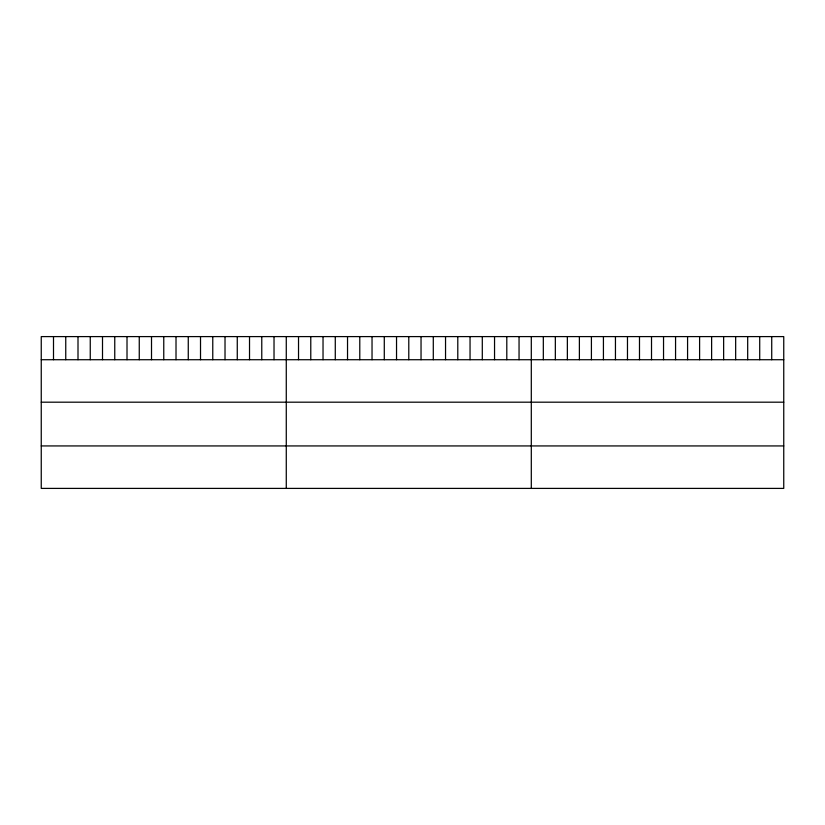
<?xml version="1.0" encoding="UTF-8"?>
<svg xmlns="http://www.w3.org/2000/svg" width="825" height="825" viewBox="0 0 825 825"><rect width="100%" height="100%" fill="white"/><g stroke="black" fill="none" stroke-linecap="round" stroke-linejoin="round"><path stroke-width="1.24" d="M783.75 359.721L783.75 488.4L41.25 488.4L41.25 336.6L783.75 336.6L783.75 359.721L41.25 359.721M41.25 402.188L783.75 402.188M41.25 445.933L783.75 445.933M771.726 336.6L771.726 359.721M759.712 336.6L759.712 359.721M747.687 336.6L747.687 359.721M735.663 336.6L735.663 359.721M723.638 336.6L723.638 359.721M711.624 336.6L711.624 359.721M699.6 336.6L699.6 359.721M687.576 336.6L687.576 359.721M675.562 336.6L675.562 359.721M663.537 336.6L663.537 359.721M651.513 336.6L651.513 359.721M639.488 336.6L639.488 359.721M627.474 336.6L627.474 359.721M615.45 336.6L615.45 359.721M603.426 336.6L603.426 359.721M591.412 336.6L591.412 359.721M579.387 336.6L579.387 359.721M567.363 336.6L567.363 359.721M555.338 336.6L555.338 359.721M543.324 336.6L543.324 359.721M531.3 336.6L531.3 488.4M519.049 336.6L519.049 359.721M506.798 336.6L506.798 359.721M494.546 336.6L494.546 359.721M482.295 336.6L482.295 359.721M470.044 336.6L470.044 359.721M457.793 336.6L457.793 359.721M445.541 336.6L445.541 359.721M433.29 336.6L433.29 359.721M421.039 336.6L421.039 359.721M408.787 336.6L408.787 359.721M396.536 336.6L396.536 359.721M384.285 336.6L384.285 359.721M372.034 336.6L372.034 359.721M359.782 336.6L359.782 359.721M347.531 336.6L347.531 359.721M335.28 336.6L335.28 359.721M323.029 336.6L323.029 359.721M310.778 336.6L310.778 359.721M298.526 336.6L298.526 359.721M286.275 336.6L286.275 488.4M274.024 336.6L274.024 359.721M261.772 336.6L261.772 359.721M249.521 336.6L249.521 359.721M237.27 336.6L237.27 359.721M225.019 336.6L225.019 359.721M212.767 336.6L212.767 359.721M200.516 336.6L200.516 359.721M188.265 336.6L188.265 359.721M176.014 336.6L176.014 359.721M163.763 336.6L163.763 359.721M151.511 336.6L151.511 359.721M139.26 336.6L139.26 359.721M127.009 336.6L127.009 359.721M114.758 336.6L114.758 359.721M102.506 336.6L102.506 359.721M90.255 336.6L90.255 359.721M78.004 336.6L78.004 359.721M65.752 336.6L65.752 359.721M53.501 336.6L53.501 359.721"/></g></svg>
